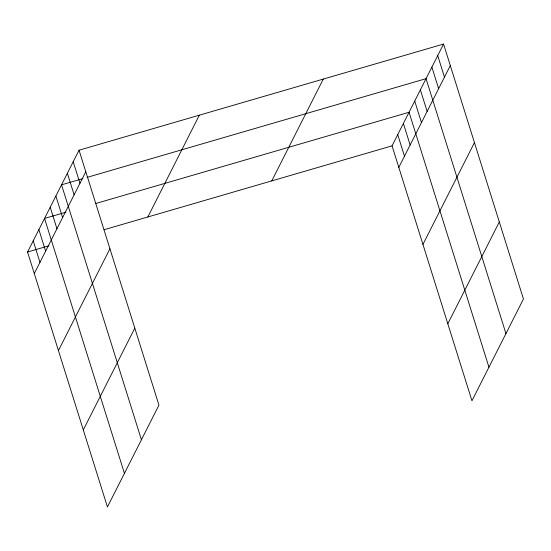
<?xml version="1.0" encoding="UTF-8"?>
<svg xmlns="http://www.w3.org/2000/svg" width="551" height="551" viewBox="0 0 551 551"><rect width="100%" height="100%" fill="white"/><g stroke="black" fill="none" stroke-linecap="round" stroke-linejoin="round"><path stroke-width="0.83" d="M79.048 150.209L158.943 405.143L107.438 506.948L27.55 252.014L79.048 150.209L443.562 44.052L523.45 298.986L471.952 400.791L392.057 145.857L443.562 44.052M34.3 273.544L85.798 171.74M58.434 350.567L109.931 248.763M147.84 216.984L199.338 115.18M83.304 429.925L134.802 328.12M271.774 180.886L323.272 79.082M398.807 167.387L450.305 65.583M422.948 244.41L474.445 142.606M447.811 323.768L499.309 221.963M82.96 178.586L61.54 184.826L141.428 439.76M87.079 177.388L426.047 78.662L505.942 333.596M65.968 212.183L44.541 218.423L124.436 473.357M95.626 203.546L409.056 112.259L488.944 367.193M27.55 252.014L48.97 245.78M104.173 229.698L392.057 145.857M437.721 55.589L444.471 77.119M431.888 67.126L438.63 88.656M420.385 89.861L427.128 111.392M414.717 101.06L421.467 122.591M403.387 123.458L410.137 144.989M397.726 134.658L404.475 156.188M73.214 161.746L79.957 183.276M67.374 173.289L74.123 194.82M55.871 196.025L62.621 217.555M50.21 207.224L56.96 228.755M38.88 229.622L45.63 251.153M33.212 240.815L39.961 262.352"/></g></svg>
